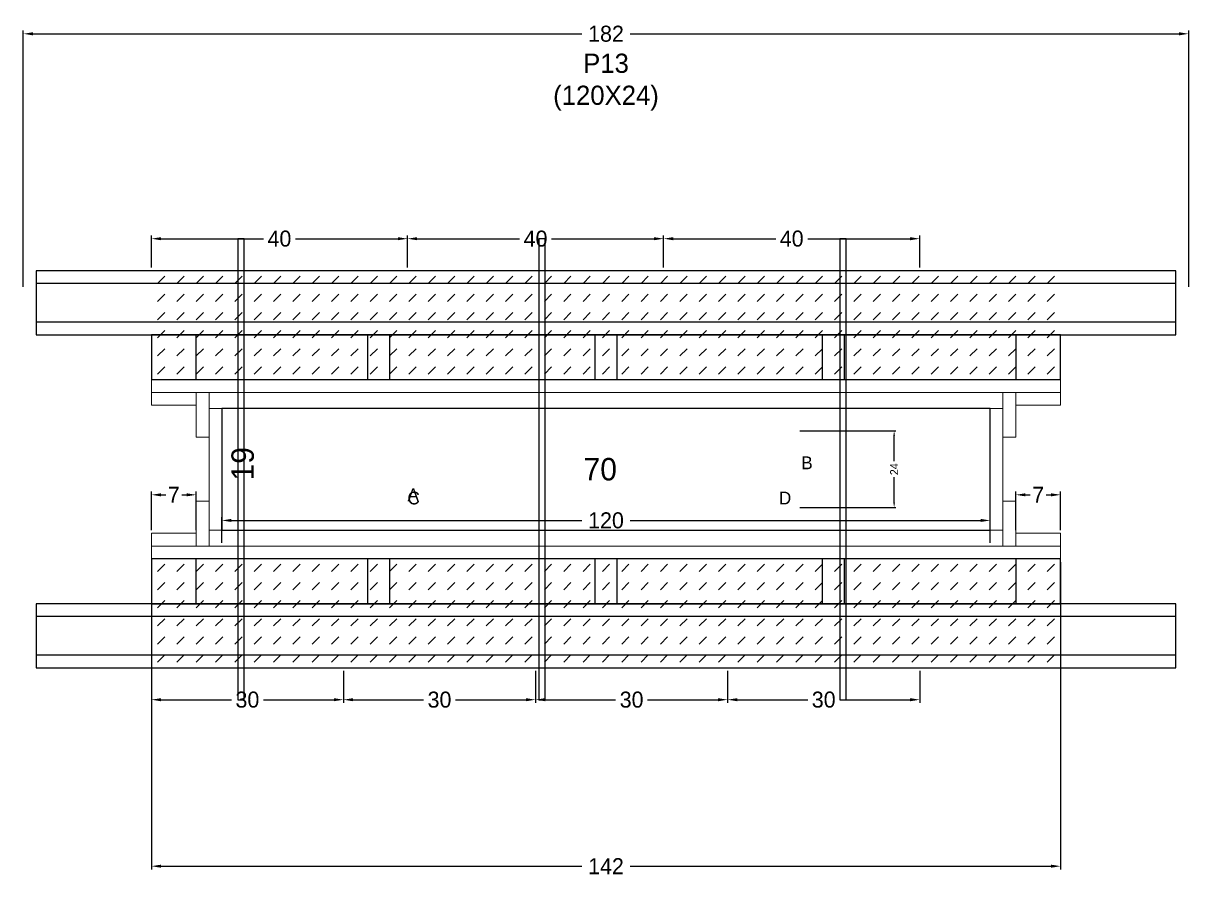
# Model space of a CAD drawing. Header units: centimetres. Extents: x -10500 to 4295, y -421 to 295.
# Drawn here: x -182 to 182, y 12.7 to 279.3 of the extents above; entities that cross this region are included whole.
import ezdxf

# ---------------------------------------------------------------- set-up
doc = ezdxf.new("R2010")
doc.units = ezdxf.units.CM
for name, color, linetype in [('CHAPA', 140, 'Continuous'), ('COTA', 241, 'Continuous'), ('Hachura', 251, 'Continuous'), ('Madeira', 30, 'Continuous'), ('NOMENCLATURA', 7, 'Continuous'), ('Painéis', 200, 'Continuous'), ('Perfil Metálico', 150, 'Continuous'), ('SARRAFO', 251, 'Continuous'), ('TEXTO_GERAL', 7, 'Continuous')]:
    doc.layers.add(name, color=color, linetype=linetype)
doc.dimstyles.new('cotax2', dxfattribs={"dimtxt": 2.5, "dimasz": 1.5, "dimexe": 0.5, "dimexo": 0.5, "dimgap": 0.5, "dimtad": 1, "dimcen": 2.5, "dimazin": 3, "dimtfac": 1, "dimtmove": 0, "dimatfit": 3})

# ---------------------------------------------------------------- blocks, each defined once
blk = doc.blocks.new('_CLOSEDFILLED')
at = {"color": 0, "linetype": 'BYBLOCK'}
blk.add_solid([(-1, 0.16), (0, 0), (-1, -0.16)], dxfattribs=at)
blk = doc.blocks.new('*D14')
for p, q in [((-142, 111), (-142, 15)), ((142, 111), (142, 15)), ((-139, 16), (-7.5, 16)), ((7.5, 16), (139, 16))]:
    blk.add_line(p, q)
at = {"layer": 'Defpoints'}
for p in [(-142, 112), (142, 112), (-142, 16)]:
    blk.add_point(p, dxfattribs=at)
at = {"layer": 'COTA', "xscale": 3, "yscale": 3, "rotation": 180}
blk.add_blockref('_CLOSEDFILLED', (-142, 16), dxfattribs=at)
at = {"layer": 'COTA', "xscale": 3, "yscale": 3}
blk.add_blockref('_CLOSEDFILLED', (142, 16), dxfattribs=at)
at = {"layer": 'COTA', "insert": (0, 16), "char_height": 5, "attachment_point": 5}
blk.add_mtext('142', dxfattribs=at)
blk = doc.blocks.new('*D15')
for p, q in [((-142, 77), (-142, 67)), ((-82, 77), (-82, 67)), ((-139, 68), (-117, 68)), ((-107, 68), (-85, 68))]:
    blk.add_line(p, q)
at = {"layer": 'Defpoints'}
for p in [(-142, 78), (-82, 78), (-142, 68)]:
    blk.add_point(p, dxfattribs=at)
at = {"layer": 'COTA', "xscale": 3, "yscale": 3, "rotation": 180}
blk.add_blockref('_CLOSEDFILLED', (-142, 68), dxfattribs=at)
at = {"layer": 'COTA', "xscale": 3, "yscale": 3}
blk.add_blockref('_CLOSEDFILLED', (-82, 68), dxfattribs=at)
at = {"layer": 'COTA', "insert": (-112, 68), "char_height": 5, "attachment_point": 5}
blk.add_mtext('30', dxfattribs=at)
blk = doc.blocks.new('*D16')
for p, q in [((-82, 77), (-82, 67)), ((-22, 77), (-22, 67)), ((-79, 68), (-57, 68)), ((-47, 68), (-25, 68))]:
    blk.add_line(p, q)
at = {"layer": 'Defpoints'}
for p in [(-82, 78), (-22, 78), (-82, 68)]:
    blk.add_point(p, dxfattribs=at)
at = {"layer": 'COTA', "xscale": 3, "yscale": 3, "rotation": 180}
blk.add_blockref('_CLOSEDFILLED', (-82, 68), dxfattribs=at)
at = {"layer": 'COTA', "xscale": 3, "yscale": 3}
blk.add_blockref('_CLOSEDFILLED', (-22, 68), dxfattribs=at)
at = {"layer": 'COTA', "insert": (-52, 68), "char_height": 5, "attachment_point": 5}
blk.add_mtext('30', dxfattribs=at)
blk = doc.blocks.new('*D17')
for p, q in [((-22, 77), (-22, 67)), ((38, 77), (38, 67)), ((-19, 68), (3, 68)), ((13, 68), (35, 68))]:
    blk.add_line(p, q)
at = {"layer": 'Defpoints'}
for p in [(-22, 78), (38, 78), (-22, 68)]:
    blk.add_point(p, dxfattribs=at)
at = {"layer": 'COTA', "xscale": 3, "yscale": 3, "rotation": 180}
blk.add_blockref('_CLOSEDFILLED', (-22, 68), dxfattribs=at)
at = {"layer": 'COTA', "xscale": 3, "yscale": 3}
blk.add_blockref('_CLOSEDFILLED', (38, 68), dxfattribs=at)
at = {"layer": 'COTA', "insert": (8, 68), "char_height": 5, "attachment_point": 5}
blk.add_mtext('30', dxfattribs=at)
blk = doc.blocks.new('*D18')
for p, q in [((38, 77), (38, 67)), ((98, 77), (98, 67)), ((41, 68), (63, 68)), ((73, 68), (95, 68))]:
    blk.add_line(p, q)
at = {"layer": 'Defpoints'}
for p in [(38, 78), (98, 78), (38, 68)]:
    blk.add_point(p, dxfattribs=at)
at = {"layer": 'COTA', "xscale": 3, "yscale": 3, "rotation": 180}
blk.add_blockref('_CLOSEDFILLED', (38, 68), dxfattribs=at)
at = {"layer": 'COTA', "xscale": 3, "yscale": 3}
blk.add_blockref('_CLOSEDFILLED', (98, 68), dxfattribs=at)
at = {"layer": 'COTA', "insert": (68, 68), "char_height": 5, "attachment_point": 5}
blk.add_mtext('30', dxfattribs=at)
blk = doc.blocks.new('*D19')
for p, q in [((-142, 203), (-142, 213)), ((-139, 212), (-107, 212)), ((-97, 212), (-65, 212)), ((-62, 203), (-62, 213))]:
    blk.add_line(p, q)
at = {"layer": 'Defpoints'}
for p in [(-142, 212), (-142, 202), (-62, 202)]:
    blk.add_point(p, dxfattribs=at)
at = {"layer": 'COTA', "xscale": 3, "yscale": 3, "rotation": 180}
blk.add_blockref('_CLOSEDFILLED', (-142, 212), dxfattribs=at)
at = {"layer": 'COTA', "xscale": 3, "yscale": 3}
blk.add_blockref('_CLOSEDFILLED', (-62, 212), dxfattribs=at)
at = {"layer": 'COTA', "insert": (-102, 212), "char_height": 5, "attachment_point": 5}
blk.add_mtext('40', dxfattribs=at)
blk = doc.blocks.new('*D20')
for p, q in [((-62, 203), (-62, 213)), ((-59, 212), (-27, 212)), ((-17, 212), (15, 212)), ((18, 203), (18, 213))]:
    blk.add_line(p, q)
at = {"layer": 'Defpoints'}
for p in [(-62, 212), (-62, 202), (18, 202)]:
    blk.add_point(p, dxfattribs=at)
at = {"layer": 'COTA', "xscale": 3, "yscale": 3, "rotation": 180}
blk.add_blockref('_CLOSEDFILLED', (-62, 212), dxfattribs=at)
at = {"layer": 'COTA', "xscale": 3, "yscale": 3}
blk.add_blockref('_CLOSEDFILLED', (18, 212), dxfattribs=at)
at = {"layer": 'COTA', "insert": (-22, 212), "char_height": 5, "attachment_point": 5}
blk.add_mtext('40', dxfattribs=at)
blk = doc.blocks.new('*D21')
for p, q in [((18, 203), (18, 213)), ((21, 212), (53, 212)), ((63, 212), (95, 212)), ((98, 203), (98, 213))]:
    blk.add_line(p, q)
at = {"layer": 'Defpoints'}
for p in [(18, 212), (18, 202), (98, 202)]:
    blk.add_point(p, dxfattribs=at)
at = {"layer": 'COTA', "xscale": 3, "yscale": 3, "rotation": 180}
blk.add_blockref('_CLOSEDFILLED', (18, 212), dxfattribs=at)
at = {"layer": 'COTA', "xscale": 3, "yscale": 3}
blk.add_blockref('_CLOSEDFILLED', (98, 212), dxfattribs=at)
at = {"layer": 'COTA', "insert": (58, 212), "char_height": 5, "attachment_point": 5}
blk.add_mtext('40', dxfattribs=at)
blk = doc.blocks.new('*D22')
for p, q in [((-120, 117), (-120, 125)), ((-117, 124), (-7.5, 124)), ((7.5, 124), (117, 124)), ((120, 117), (120, 125))]:
    blk.add_line(p, q)
at = {"layer": 'Defpoints'}
for p in [(-120, 124), (-120, 116), (120, 116)]:
    blk.add_point(p, dxfattribs=at)
at = {"layer": 'COTA', "xscale": 3, "yscale": 3, "rotation": 180}
blk.add_blockref('_CLOSEDFILLED', (-120, 124), dxfattribs=at)
at = {"layer": 'COTA', "xscale": 3, "yscale": 3}
blk.add_blockref('_CLOSEDFILLED', (120, 124), dxfattribs=at)
at = {"layer": 'COTA', "insert": (0, 124), "char_height": 5, "attachment_point": 5}
blk.add_mtext('120', dxfattribs=at)
blk = doc.blocks.new('*D23')
for p, q in [((60.5, 152), (90.5, 152)), ((90, 142.5), (90, 150.5)), ((90, 129.5), (90, 137.5)), ((60.5, 128), (90.5, 128))]:
    blk.add_line(p, q)
at = {"layer": 'Defpoints'}
for p in [(60, 152), (60, 128), (90, 128)]:
    blk.add_point(p, dxfattribs=at)
at = {"layer": 'COTA', "xscale": 1.5, "yscale": 1.5}
for p, rotation in [((90, 152), 90), ((90, 128), 270)]:
    blk.add_blockref('_CLOSEDFILLED', p, dxfattribs=dict(at, rotation=rotation))
at = {"layer": 'COTA', "insert": (90, 140), "char_height": 2.5, "attachment_point": 5, "rotation": 90}
blk.add_mtext('24', dxfattribs=at)
blk = doc.blocks.new('*D24')
for p, q in [((-142, 121), (-142, 133)), ((-139, 132), (-137.5, 132)), ((-132.5, 132), (-131, 132)), ((-128, 121), (-128, 133))]:
    blk.add_line(p, q)
at = {"layer": 'Defpoints'}
for p in [(-142, 132), (-142, 120), (-128, 120)]:
    blk.add_point(p, dxfattribs=at)
at = {"layer": 'COTA', "xscale": 3, "yscale": 3, "rotation": 180}
blk.add_blockref('_CLOSEDFILLED', (-142, 132), dxfattribs=at)
at = {"layer": 'COTA', "xscale": 3, "yscale": 3}
blk.add_blockref('_CLOSEDFILLED', (-128, 132), dxfattribs=at)
at = {"layer": 'COTA', "insert": (-135, 132), "char_height": 5, "attachment_point": 5}
blk.add_mtext('7', dxfattribs=at)
blk = doc.blocks.new('*D25')
for p, q in [((128, 121), (128, 133)), ((131, 132), (132.5, 132)), ((137.5, 132), (139, 132)), ((142, 121), (142, 133))]:
    blk.add_line(p, q)
at = {"layer": 'Defpoints'}
for p in [(128, 132), (128, 120), (142, 120)]:
    blk.add_point(p, dxfattribs=at)
at = {"layer": 'COTA', "xscale": 3, "yscale": 3, "rotation": 180}
blk.add_blockref('_CLOSEDFILLED', (128, 132), dxfattribs=at)
at = {"layer": 'COTA', "xscale": 3, "yscale": 3}
blk.add_blockref('_CLOSEDFILLED', (142, 132), dxfattribs=at)
at = {"layer": 'COTA', "insert": (135, 132), "char_height": 5, "attachment_point": 5}
blk.add_mtext('7', dxfattribs=at)
blk = doc.blocks.new('*D26')
for p, q in [((-182, 197), (-182, 277)), ((182, 197), (182, 277)), ((-179, 276), (-7.5, 276)), ((7.5, 276), (179, 276))]:
    blk.add_line(p, q)
at = {"layer": 'Defpoints'}
for p in [(-182, 276), (-182, 196), (182, 196)]:
    blk.add_point(p, dxfattribs=at)
at = {"layer": 'cota', "xscale": 3, "yscale": 3, "rotation": 180}
blk.add_blockref('_CLOSEDFILLED', (-182, 276), dxfattribs=at)
at = {"layer": 'cota', "xscale": 3, "yscale": 3}
blk.add_blockref('_CLOSEDFILLED', (182, 276), dxfattribs=at)
at = {"layer": 'cota', "insert": (0, 276), "char_height": 5, "attachment_point": 5}
blk.add_mtext('182', dxfattribs=at)

msp = doc.modelspace()

# ---------------------------------------------------------------- linework, layer by layer
at = {"layer": 'CHAPA', "lineweight": 18}
for points in [[(-142, 164), (142, 164), (142, 168), (-142, 168)], [(-142, 164), (142, 164), (142, 168), (-142, 168)], [(-124, 121), (-120, 121), (-120, 159), (-124, 159)], [(-124, 121), (-120, 121), (-120, 159), (-124, 159)], [(120, 121), (124, 121), (124, 159), (120, 159)], [(120, 121), (124, 121), (124, 159), (120, 159)], [(-142, 112), (142, 112), (142, 116), (-142, 116)], [(-142, 112), (142, 112), (142, 116), (-142, 116)]]:
    msp.add_lwpolyline(points, close=True, dxfattribs=at)
at = {"layer": 'Hachura'}
for p, q in [((-140.112, 198.033), (-137.845, 200.3)), ((-134.07, 198.033), (-131.803, 200.3)), ((-128.027, 198.033), (-125.76, 200.3)), ((-121.984, 198.033), (-119.718, 200.3)), ((-115.942, 198.033), (-113.675, 200.3)), ((-109.899, 198.033), (-107.633, 200.3)), ((-103.857, 198.033), (-101.59, 200.3)), ((-97.814, 198.033), (-95.548, 200.3)), ((-91.772, 198.033), (-89.505, 200.3)), ((-85.729, 198.033), (-83.462, 200.3)), ((-79.687, 198.033), (-77.42, 200.3)), ((-73.644, 198.033), (-71.377, 200.3)), ((-67.601, 198.033), (-65.335, 200.3)), ((-61.559, 198.033), (-59.292, 200.3)), ((-55.516, 198.033), (-53.25, 200.3)), ((-49.474, 198.033), (-47.207, 200.3)), ((-43.431, 198.033), (-41.165, 200.3)), ((-37.389, 198.033), (-35.122, 200.3)), ((-31.346, 198.033), (-29.079, 200.3)), ((-25.304, 198.033), (-23.037, 200.3)), ((-19.261, 198.033), (-16.994, 200.3)), ((-13.218, 198.033), (-10.952, 200.3)), ((-7.176, 198.033), (-4.909, 200.3)), ((-1.133, 198.033), (1.133, 200.3)), ((4.909, 198.033), (7.176, 200.3)), ((10.952, 198.033), (13.218, 200.3)), ((16.994, 198.033), (19.261, 200.3)), ((23.037, 198.033), (25.304, 200.3)), ((29.079, 198.033), (31.346, 200.3)), ((35.122, 198.033), (37.389, 200.3)), ((41.165, 198.033), (43.431, 200.3)), ((47.207, 198.033), (49.474, 200.3)), ((53.25, 198.033), (55.516, 200.3)), ((59.292, 198.033), (61.559, 200.3)), ((65.335, 198.033), (67.601, 200.3)), ((71.377, 198.033), (73.644, 200.3)), ((77.42, 198.033), (79.687, 200.3)), ((83.462, 198.033), (85.729, 200.3)), ((89.505, 198.033), (91.772, 200.3)), ((95.548, 198.033), (97.814, 200.3)), ((101.59, 198.033), (103.857, 200.3)), ((107.633, 198.033), (109.899, 200.3)), ((113.675, 198.033), (115.942, 200.3)), ((119.718, 198.033), (121.984, 200.3)), ((125.76, 198.033), (128.027, 200.3)), ((131.803, 198.033), (134.07, 200.3)), ((137.845, 198.033), (140.112, 200.3)), ((-140.112, 192.367), (-137.845, 194.633)), ((-134.07, 192.367), (-131.803, 194.633)), ((-128.027, 192.367), (-125.76, 194.633)), ((-121.984, 192.367), (-119.718, 194.633)), ((-115.942, 192.367), (-113.675, 194.633)), ((-109.899, 192.367), (-107.633, 194.633)), ((-103.857, 192.367), (-101.59, 194.633)), ((-97.814, 192.367), (-95.548, 194.633)), ((-91.772, 192.367), (-89.505, 194.633)), ((-85.729, 192.367), (-83.462, 194.633)), ((-79.687, 192.367), (-77.42, 194.633)), ((-73.644, 192.367), (-71.377, 194.633)), ((-67.601, 192.367), (-65.335, 194.633)), ((-61.559, 192.367), (-59.292, 194.633)), ((-55.516, 192.367), (-53.25, 194.633)), ((-49.474, 192.367), (-47.207, 194.633)), ((-43.431, 192.367), (-41.165, 194.633)), ((-37.389, 192.367), (-35.122, 194.633)), ((-31.346, 192.367), (-29.079, 194.633)), ((-25.304, 192.367), (-23.037, 194.633)), ((-19.261, 192.367), (-16.994, 194.633)), ((-13.218, 192.367), (-10.952, 194.633)), ((-7.176, 192.367), (-4.909, 194.633)), ((-1.133, 192.367), (1.133, 194.633)), ((4.909, 192.367), (7.176, 194.633)), ((10.952, 192.367), (13.218, 194.633)), ((16.994, 192.367), (19.261, 194.633)), ((23.037, 192.367), (25.304, 194.633)), ((29.079, 192.367), (31.346, 194.633)), ((35.122, 192.367), (37.389, 194.633)), ((41.165, 192.367), (43.431, 194.633)), ((47.207, 192.367), (49.474, 194.633)), ((53.25, 192.367), (55.516, 194.633)), ((59.292, 192.367), (61.559, 194.633)), ((65.335, 192.367), (67.601, 194.633)), ((71.377, 192.367), (73.644, 194.633)), ((77.42, 192.367), (79.687, 194.633)), ((83.462, 192.367), (85.729, 194.633)), ((89.505, 192.367), (91.772, 194.633)), ((95.548, 192.367), (97.814, 194.633)), ((101.59, 192.367), (103.857, 194.633)), ((107.633, 192.367), (109.899, 194.633)), ((113.675, 192.367), (115.942, 194.633)), ((119.718, 192.367), (121.984, 194.633)), ((125.76, 192.367), (128.027, 194.633)), ((131.803, 192.367), (134.07, 194.633)), ((137.845, 192.367), (140.112, 194.633)), ((-140.112, 186.7), (-137.845, 188.967)), ((-134.07, 186.7), (-131.803, 188.967)), ((-128.027, 186.7), (-125.76, 188.967)), ((-121.984, 186.7), (-119.718, 188.967)), ((-115.942, 186.7), (-113.675, 188.967)), ((-109.899, 186.7), (-107.633, 188.967)), ((-103.857, 186.7), (-101.59, 188.967)), ((-97.814, 186.7), (-95.548, 188.967)), ((-91.772, 186.7), (-89.505, 188.967)), ((-85.729, 186.7), (-83.462, 188.967)), ((-79.687, 186.7), (-77.42, 188.967)), ((-73.644, 186.7), (-71.377, 188.967)), ((-67.601, 186.7), (-65.335, 188.967)), ((-61.559, 186.7), (-59.292, 188.967)), ((-55.516, 186.7), (-53.25, 188.967)), ((-49.474, 186.7), (-47.207, 188.967)), ((-43.431, 186.7), (-41.165, 188.967)), ((-37.389, 186.7), (-35.122, 188.967)), ((-31.346, 186.7), (-29.079, 188.967)), ((-25.304, 186.7), (-23.037, 188.967)), ((-19.261, 186.7), (-16.994, 188.967)), ((-13.218, 186.7), (-10.952, 188.967)), ((-7.176, 186.7), (-4.909, 188.967)), ((-1.133, 186.7), (1.133, 188.967)), ((4.909, 186.7), (7.176, 188.967)), ((10.952, 186.7), (13.218, 188.967)), ((16.994, 186.7), (19.261, 188.967)), ((23.037, 186.7), (25.304, 188.967)), ((29.079, 186.7), (31.346, 188.967)), ((35.122, 186.7), (37.389, 188.967)), ((41.165, 186.7), (43.431, 188.967)), ((47.207, 186.7), (49.474, 188.967)), ((53.25, 186.7), (55.516, 188.967)), ((59.292, 186.7), (61.559, 188.967)), ((65.335, 186.7), (67.601, 188.967)), ((71.377, 186.7), (73.644, 188.967)), ((77.42, 186.7), (79.687, 188.967)), ((83.462, 186.7), (85.729, 188.967)), ((89.505, 186.7), (91.772, 188.967)), ((95.548, 186.7), (97.814, 188.967)), ((101.59, 186.7), (103.857, 188.967)), ((107.633, 186.7), (109.899, 188.967)), ((113.675, 186.7), (115.942, 188.967)), ((119.718, 186.7), (121.984, 188.967)), ((125.76, 186.7), (128.027, 188.967)), ((131.803, 186.7), (134.07, 188.967)), ((137.845, 186.7), (140.112, 188.967)), ((-140.112, 181.033), (-137.845, 183.3)), ((-134.07, 181.033), (-131.803, 183.3)), ((-128.027, 181.033), (-125.76, 183.3)), ((-121.984, 181.033), (-119.718, 183.3)), ((-115.942, 181.033), (-113.675, 183.3)), ((-109.899, 181.033), (-107.633, 183.3)), ((-103.857, 181.033), (-101.59, 183.3)), ((-97.814, 181.033), (-95.548, 183.3)), ((-91.772, 181.033), (-89.505, 183.3)), ((-85.729, 181.033), (-83.462, 183.3)), ((-79.687, 181.033), (-77.42, 183.3)), ((-73.644, 181.033), (-71.377, 183.3)), ((-67.601, 181.033), (-65.335, 183.3)), ((-61.559, 181.033), (-59.292, 183.3)), ((-55.516, 181.033), (-53.25, 183.3)), ((-49.474, 181.033), (-47.207, 183.3)), ((-43.431, 181.033), (-41.165, 183.3)), ((-37.389, 181.033), (-35.122, 183.3)), ((-31.346, 181.033), (-29.079, 183.3)), ((-25.304, 181.033), (-23.037, 183.3)), ((-19.261, 181.033), (-16.994, 183.3)), ((-13.218, 181.033), (-10.952, 183.3)), ((-7.176, 181.033), (-4.909, 183.3)), ((-1.133, 181.033), (1.133, 183.3)), ((4.909, 181.033), (7.176, 183.3)), ((10.952, 181.033), (13.218, 183.3)), ((16.994, 181.033), (19.261, 183.3)), ((23.037, 181.033), (25.304, 183.3)), ((29.079, 181.033), (31.346, 183.3)), ((35.122, 181.033), (37.389, 183.3)), ((41.165, 181.033), (43.431, 183.3)), ((47.207, 181.033), (49.474, 183.3)), ((53.25, 181.033), (55.516, 183.3)), ((59.292, 181.033), (61.559, 183.3)), ((65.335, 181.033), (67.601, 183.3)), ((71.377, 181.033), (73.644, 183.3)), ((77.42, 181.033), (79.687, 183.3)), ((83.462, 181.033), (85.729, 183.3)), ((89.505, 181.033), (91.772, 183.3)), ((95.548, 181.033), (97.814, 183.3)), ((101.59, 181.033), (103.857, 183.3)), ((107.633, 181.033), (109.899, 183.3)), ((113.675, 181.033), (115.942, 183.3)), ((119.718, 181.033), (121.984, 183.3)), ((125.76, 181.033), (128.027, 183.3)), ((131.803, 181.033), (134.07, 183.3)), ((137.845, 181.033), (140.112, 183.3)), ((-140.112, 175.367), (-137.845, 177.633)), ((-134.07, 175.367), (-131.803, 177.633)), ((-128.027, 175.367), (-125.76, 177.633)), ((-121.984, 175.367), (-119.718, 177.633)), ((-115.942, 175.367), (-113.675, 177.633)), ((-109.899, 175.367), (-107.633, 177.633)), ((-103.857, 175.367), (-101.59, 177.633)), ((-97.814, 175.367), (-95.548, 177.633)), ((-91.772, 175.367), (-89.505, 177.633)), ((-85.729, 175.367), (-83.462, 177.633)), ((-79.687, 175.367), (-77.42, 177.633)), ((-73.644, 175.367), (-71.377, 177.633)), ((-67.601, 175.367), (-65.335, 177.633)), ((-61.559, 175.367), (-59.292, 177.633)), ((-55.516, 175.367), (-53.25, 177.633)), ((-49.474, 175.367), (-47.207, 177.633)), ((-43.431, 175.367), (-41.165, 177.633)), ((-37.389, 175.367), (-35.122, 177.633)), ((-31.346, 175.367), (-29.079, 177.633)), ((-25.304, 175.367), (-23.037, 177.633)), ((-19.261, 175.367), (-16.994, 177.633)), ((-13.218, 175.367), (-10.952, 177.633)), ((-7.176, 175.367), (-4.909, 177.633)), ((-1.133, 175.367), (1.133, 177.633)), ((4.909, 175.367), (7.176, 177.633)), ((10.952, 175.367), (13.218, 177.633)), ((16.994, 175.367), (19.261, 177.633)), ((23.037, 175.367), (25.304, 177.633)), ((29.079, 175.367), (31.346, 177.633)), ((35.122, 175.367), (37.389, 177.633)), ((41.165, 175.367), (43.431, 177.633)), ((47.207, 175.367), (49.474, 177.633)), ((53.25, 175.367), (55.516, 177.633)), ((59.292, 175.367), (61.559, 177.633)), ((65.335, 175.367), (67.601, 177.633)), ((71.377, 175.367), (73.644, 177.633)), ((77.42, 175.367), (79.687, 177.633)), ((83.462, 175.367), (85.729, 177.633)), ((89.505, 175.367), (91.772, 177.633)), ((95.548, 175.367), (97.814, 177.633)), ((101.59, 175.367), (103.857, 177.633)), ((107.633, 175.367), (109.899, 177.633)), ((113.675, 175.367), (115.942, 177.633)), ((119.718, 175.367), (121.984, 177.633)), ((125.76, 175.367), (128.027, 177.633)), ((131.803, 175.367), (134.07, 177.633)), ((137.845, 175.367), (140.112, 177.633)), ((-140.112, 169.7), (-137.845, 171.967)), ((-134.07, 169.7), (-131.803, 171.967)), ((-128.027, 169.7), (-125.76, 171.967)), ((-121.984, 169.7), (-119.718, 171.967)), ((-115.942, 169.7), (-113.675, 171.967)), ((-109.899, 169.7), (-107.633, 171.967)), ((-103.857, 169.7), (-101.59, 171.967)), ((-97.814, 169.7), (-95.548, 171.967)), ((-91.772, 169.7), (-89.505, 171.967)), ((-85.729, 169.7), (-83.462, 171.967)), ((-79.687, 169.7), (-77.42, 171.967)), ((-73.644, 169.7), (-71.377, 171.967)), ((-67.601, 169.7), (-65.335, 171.967)), ((-61.559, 169.7), (-59.292, 171.967)), ((-55.516, 169.7), (-53.25, 171.967)), ((-49.474, 169.7), (-47.207, 171.967)), ((-43.431, 169.7), (-41.165, 171.967)), ((-37.389, 169.7), (-35.122, 171.967)), ((-31.346, 169.7), (-29.079, 171.967)), ((-25.304, 169.7), (-23.037, 171.967)), ((-19.261, 169.7), (-16.994, 171.967)), ((-13.218, 169.7), (-10.952, 171.967)), ((-7.176, 169.7), (-4.909, 171.967)), ((-1.133, 169.7), (1.133, 171.967)), ((4.909, 169.7), (7.176, 171.967)), ((10.952, 169.7), (13.218, 171.967)), ((16.994, 169.7), (19.261, 171.967)), ((23.037, 169.7), (25.304, 171.967)), ((29.079, 169.7), (31.346, 171.967)), ((35.122, 169.7), (37.389, 171.967)), ((41.165, 169.7), (43.431, 171.967)), ((47.207, 169.7), (49.474, 171.967)), ((53.25, 169.7), (55.516, 171.967)), ((59.292, 169.7), (61.559, 171.967)), ((65.335, 169.7), (67.601, 171.967)), ((71.377, 169.7), (73.644, 171.967)), ((77.42, 169.7), (79.687, 171.967)), ((83.462, 169.7), (85.729, 171.967)), ((89.505, 169.7), (91.772, 171.967)), ((95.548, 169.7), (97.814, 171.967)), ((101.59, 169.7), (103.857, 171.967)), ((107.633, 169.7), (109.899, 171.967)), ((113.675, 169.7), (115.942, 171.967)), ((119.718, 169.7), (121.984, 171.967)), ((125.76, 169.7), (128.027, 171.967)), ((131.803, 169.7), (134.07, 171.967)), ((137.845, 169.7), (140.112, 171.967)), ((-140.112, 108.033), (-137.845, 110.3)), ((-134.07, 108.033), (-131.803, 110.3)), ((-128.027, 108.033), (-125.76, 110.3)), ((-121.984, 108.033), (-119.718, 110.3)), ((-115.942, 108.033), (-113.675, 110.3)), ((-109.899, 108.033), (-107.633, 110.3)), ((-103.857, 108.033), (-101.59, 110.3)), ((-97.814, 108.033), (-95.548, 110.3)), ((-91.772, 108.033), (-89.505, 110.3)), ((-85.729, 108.033), (-83.462, 110.3)), ((-79.687, 108.033), (-77.42, 110.3)), ((-73.644, 108.033), (-71.377, 110.3)), ((-67.601, 108.033), (-65.335, 110.3)), ((-61.559, 108.033), (-59.292, 110.3)), ((-55.516, 108.033), (-53.25, 110.3)), ((-49.474, 108.033), (-47.207, 110.3)), ((-43.431, 108.033), (-41.165, 110.3)), ((-37.389, 108.033), (-35.122, 110.3)), ((-31.346, 108.033), (-29.079, 110.3)), ((-25.304, 108.033), (-23.037, 110.3)), ((-19.261, 108.033), (-16.994, 110.3)), ((-13.218, 108.033), (-10.952, 110.3)), ((-7.176, 108.033), (-4.909, 110.3)), ((-1.133, 108.033), (1.133, 110.3)), ((4.909, 108.033), (7.176, 110.3)), ((10.952, 108.033), (13.218, 110.3)), ((16.994, 108.033), (19.261, 110.3)), ((23.037, 108.033), (25.304, 110.3)), ((29.079, 108.033), (31.346, 110.3)), ((35.122, 108.033), (37.389, 110.3)), ((41.165, 108.033), (43.431, 110.3)), ((47.207, 108.033), (49.474, 110.3)), ((53.25, 108.033), (55.516, 110.3)), ((59.292, 108.033), (61.559, 110.3)), ((65.335, 108.033), (67.601, 110.3)), ((71.377, 108.033), (73.644, 110.3)), ((77.42, 108.033), (79.687, 110.3)), ((83.462, 108.033), (85.729, 110.3)), ((89.505, 108.033), (91.772, 110.3)), ((95.548, 108.033), (97.814, 110.3)), ((101.59, 108.033), (103.857, 110.3)), ((107.633, 108.033), (109.899, 110.3)), ((113.675, 108.033), (115.942, 110.3)), ((119.718, 108.033), (121.984, 110.3)), ((125.76, 108.033), (128.027, 110.3)), ((131.803, 108.033), (134.07, 110.3)), ((137.845, 108.033), (140.112, 110.3)), ((-140.112, 102.367), (-137.845, 104.633)), ((-134.07, 102.367), (-131.803, 104.633)), ((-128.027, 102.367), (-125.76, 104.633)), ((-121.984, 102.367), (-119.718, 104.633)), ((-115.942, 102.367), (-113.675, 104.633)), ((-109.899, 102.367), (-107.633, 104.633)), ((-103.857, 102.367), (-101.59, 104.633)), ((-97.814, 102.367), (-95.548, 104.633)), ((-91.772, 102.367), (-89.505, 104.633)), ((-85.729, 102.367), (-83.462, 104.633)), ((-79.687, 102.367), (-77.42, 104.633)), ((-73.644, 102.367), (-71.377, 104.633)), ((-67.601, 102.367), (-65.335, 104.633)), ((-61.559, 102.367), (-59.292, 104.633)), ((-55.516, 102.367), (-53.25, 104.633)), ((-49.474, 102.367), (-47.207, 104.633)), ((-43.431, 102.367), (-41.165, 104.633)), ((-37.389, 102.367), (-35.122, 104.633)), ((-31.346, 102.367), (-29.079, 104.633)), ((-25.304, 102.367), (-23.037, 104.633)), ((-19.261, 102.367), (-16.994, 104.633)), ((-13.218, 102.367), (-10.952, 104.633)), ((-7.176, 102.367), (-4.909, 104.633)), ((-1.133, 102.367), (1.133, 104.633)), ((4.909, 102.367), (7.176, 104.633)), ((10.952, 102.367), (13.218, 104.633)), ((16.994, 102.367), (19.261, 104.633)), ((23.037, 102.367), (25.304, 104.633)), ((29.079, 102.367), (31.346, 104.633)), ((35.122, 102.367), (37.389, 104.633)), ((41.165, 102.367), (43.431, 104.633)), ((47.207, 102.367), (49.474, 104.633)), ((53.25, 102.367), (55.516, 104.633)), ((59.292, 102.367), (61.559, 104.633)), ((65.335, 102.367), (67.601, 104.633)), ((71.377, 102.367), (73.644, 104.633)), ((77.42, 102.367), (79.687, 104.633)), ((83.462, 102.367), (85.729, 104.633)), ((89.505, 102.367), (91.772, 104.633)), ((95.548, 102.367), (97.814, 104.633)), ((101.59, 102.367), (103.857, 104.633)), ((107.633, 102.367), (109.899, 104.633)), ((113.675, 102.367), (115.942, 104.633)), ((119.718, 102.367), (121.984, 104.633)), ((125.76, 102.367), (128.027, 104.633)), ((131.803, 102.367), (134.07, 104.633)), ((137.845, 102.367), (140.112, 104.633)), ((-140.112, 96.7), (-137.845, 98.967)), ((-134.07, 96.7), (-131.803, 98.967)), ((-128.027, 96.7), (-125.76, 98.967)), ((-121.984, 96.7), (-119.718, 98.967)), ((-115.942, 96.7), (-113.675, 98.967)), ((-109.899, 96.7), (-107.633, 98.967)), ((-103.857, 96.7), (-101.59, 98.967)), ((-97.814, 96.7), (-95.548, 98.967)), ((-91.772, 96.7), (-89.505, 98.967)), ((-85.729, 96.7), (-83.462, 98.967)), ((-79.687, 96.7), (-77.42, 98.967)), ((-73.644, 96.7), (-71.377, 98.967)), ((-67.601, 96.7), (-65.335, 98.967)), ((-61.559, 96.7), (-59.292, 98.967)), ((-55.516, 96.7), (-53.25, 98.967)), ((-49.474, 96.7), (-47.207, 98.967)), ((-43.431, 96.7), (-41.165, 98.967)), ((-37.389, 96.7), (-35.122, 98.967)), ((-31.346, 96.7), (-29.079, 98.967)), ((-25.304, 96.7), (-23.037, 98.967)), ((-19.261, 96.7), (-16.994, 98.967)), ((-13.218, 96.7), (-10.952, 98.967)), ((-7.176, 96.7), (-4.909, 98.967)), ((-1.133, 96.7), (1.133, 98.967)), ((4.909, 96.7), (7.176, 98.967)), ((10.952, 96.7), (13.218, 98.967)), ((16.994, 96.7), (19.261, 98.967)), ((23.037, 96.7), (25.304, 98.967)), ((29.079, 96.7), (31.346, 98.967)), ((35.122, 96.7), (37.389, 98.967)), ((41.165, 96.7), (43.431, 98.967)), ((47.207, 96.7), (49.474, 98.967)), ((53.25, 96.7), (55.516, 98.967)), ((59.292, 96.7), (61.559, 98.967)), ((65.335, 96.7), (67.601, 98.967)), ((71.377, 96.7), (73.644, 98.967)), ((77.42, 96.7), (79.687, 98.967)), ((83.462, 96.7), (85.729, 98.967)), ((89.505, 96.7), (91.772, 98.967)), ((95.548, 96.7), (97.814, 98.967)), ((101.59, 96.7), (103.857, 98.967)), ((107.633, 96.7), (109.899, 98.967)), ((113.675, 96.7), (115.942, 98.967)), ((119.718, 96.7), (121.984, 98.967)), ((125.76, 96.7), (128.027, 98.967)), ((131.803, 96.7), (134.07, 98.967)), ((137.845, 96.7), (140.112, 98.967)), ((-140.112, 91.033), (-137.845, 93.3)), ((-134.07, 91.033), (-131.803, 93.3)), ((-128.027, 91.033), (-125.76, 93.3)), ((-121.984, 91.033), (-119.718, 93.3)), ((-115.942, 91.033), (-113.675, 93.3)), ((-109.899, 91.033), (-107.633, 93.3)), ((-103.857, 91.033), (-101.59, 93.3)), ((-97.814, 91.033), (-95.548, 93.3)), ((-91.772, 91.033), (-89.505, 93.3)), ((-85.729, 91.033), (-83.462, 93.3)), ((-79.687, 91.033), (-77.42, 93.3)), ((-73.644, 91.033), (-71.377, 93.3)), ((-67.601, 91.033), (-65.335, 93.3)), ((-61.559, 91.033), (-59.292, 93.3)), ((-55.516, 91.033), (-53.25, 93.3)), ((-49.474, 91.033), (-47.207, 93.3)), ((-43.431, 91.033), (-41.165, 93.3)), ((-37.389, 91.033), (-35.122, 93.3)), ((-31.346, 91.033), (-29.079, 93.3)), ((-25.304, 91.033), (-23.037, 93.3)), ((-19.261, 91.033), (-16.994, 93.3)), ((-13.218, 91.033), (-10.952, 93.3)), ((-7.176, 91.033), (-4.909, 93.3)), ((-1.133, 91.033), (1.133, 93.3)), ((4.909, 91.033), (7.176, 93.3)), ((10.952, 91.033), (13.218, 93.3)), ((16.994, 91.033), (19.261, 93.3)), ((23.037, 91.033), (25.304, 93.3)), ((29.079, 91.033), (31.346, 93.3)), ((35.122, 91.033), (37.389, 93.3)), ((41.165, 91.033), (43.431, 93.3)), ((47.207, 91.033), (49.474, 93.3)), ((53.25, 91.033), (55.516, 93.3)), ((59.292, 91.033), (61.559, 93.3)), ((65.335, 91.033), (67.601, 93.3)), ((71.377, 91.033), (73.644, 93.3)), ((77.42, 91.033), (79.687, 93.3)), ((83.462, 91.033), (85.729, 93.3)), ((89.505, 91.033), (91.772, 93.3)), ((95.548, 91.033), (97.814, 93.3)), ((101.59, 91.033), (103.857, 93.3)), ((107.633, 91.033), (109.899, 93.3)), ((113.675, 91.033), (115.942, 93.3)), ((119.718, 91.033), (121.984, 93.3)), ((125.76, 91.033), (128.027, 93.3)), ((131.803, 91.033), (134.07, 93.3)), ((137.845, 91.033), (140.112, 93.3)), ((-140.112, 85.367), (-137.845, 87.633)), ((-134.07, 85.367), (-131.803, 87.633)), ((-128.027, 85.367), (-125.76, 87.633)), ((-121.984, 85.367), (-119.718, 87.633)), ((-115.942, 85.367), (-113.675, 87.633)), ((-109.899, 85.367), (-107.633, 87.633)), ((-103.857, 85.367), (-101.59, 87.633)), ((-97.814, 85.367), (-95.548, 87.633)), ((-91.772, 85.367), (-89.505, 87.633)), ((-85.729, 85.367), (-83.462, 87.633)), ((-79.687, 85.367), (-77.42, 87.633)), ((-73.644, 85.367), (-71.377, 87.633)), ((-67.601, 85.367), (-65.335, 87.633)), ((-61.559, 85.367), (-59.292, 87.633)), ((-55.516, 85.367), (-53.25, 87.633)), ((-49.474, 85.367), (-47.207, 87.633)), ((-43.431, 85.367), (-41.165, 87.633)), ((-37.389, 85.367), (-35.122, 87.633)), ((-31.346, 85.367), (-29.079, 87.633)), ((-25.304, 85.367), (-23.037, 87.633)), ((-19.261, 85.367), (-16.994, 87.633)), ((-13.218, 85.367), (-10.952, 87.633)), ((-7.176, 85.367), (-4.909, 87.633)), ((-1.133, 85.367), (1.133, 87.633)), ((4.909, 85.367), (7.176, 87.633)), ((10.952, 85.367), (13.218, 87.633)), ((16.994, 85.367), (19.261, 87.633)), ((23.037, 85.367), (25.304, 87.633)), ((29.079, 85.367), (31.346, 87.633)), ((35.122, 85.367), (37.389, 87.633)), ((41.165, 85.367), (43.431, 87.633)), ((47.207, 85.367), (49.474, 87.633)), ((53.25, 85.367), (55.516, 87.633)), ((59.292, 85.367), (61.559, 87.633)), ((65.335, 85.367), (67.601, 87.633)), ((71.377, 85.367), (73.644, 87.633)), ((77.42, 85.367), (79.687, 87.633)), ((83.462, 85.367), (85.729, 87.633)), ((89.505, 85.367), (91.772, 87.633)), ((95.548, 85.367), (97.814, 87.633)), ((101.59, 85.367), (103.857, 87.633)), ((107.633, 85.367), (109.899, 87.633)), ((113.675, 85.367), (115.942, 87.633)), ((119.718, 85.367), (121.984, 87.633)), ((125.76, 85.367), (128.027, 87.633)), ((131.803, 85.367), (134.07, 87.633)), ((137.845, 85.367), (140.112, 87.633)), ((-140.112, 79.7), (-137.845, 81.967)), ((-134.07, 79.7), (-131.803, 81.967)), ((-128.027, 79.7), (-125.76, 81.967)), ((-121.984, 79.7), (-119.718, 81.967)), ((-115.942, 79.7), (-113.675, 81.967)), ((-109.899, 79.7), (-107.633, 81.967)), ((-103.857, 79.7), (-101.59, 81.967)), ((-97.814, 79.7), (-95.548, 81.967)), ((-91.772, 79.7), (-89.505, 81.967)), ((-85.729, 79.7), (-83.462, 81.967)), ((-79.687, 79.7), (-77.42, 81.967)), ((-73.644, 79.7), (-71.377, 81.967)), ((-67.601, 79.7), (-65.335, 81.967)), ((-61.559, 79.7), (-59.292, 81.967)), ((-55.516, 79.7), (-53.25, 81.967)), ((-49.474, 79.7), (-47.207, 81.967)), ((-43.431, 79.7), (-41.165, 81.967)), ((-37.389, 79.7), (-35.122, 81.967)), ((-31.346, 79.7), (-29.079, 81.967)), ((-25.304, 79.7), (-23.037, 81.967)), ((-19.261, 79.7), (-16.994, 81.967)), ((-13.218, 79.7), (-10.952, 81.967)), ((-7.176, 79.7), (-4.909, 81.967)), ((-1.133, 79.7), (1.133, 81.967)), ((4.909, 79.7), (7.176, 81.967)), ((10.952, 79.7), (13.218, 81.967)), ((16.994, 79.7), (19.261, 81.967)), ((23.037, 79.7), (25.304, 81.967)), ((29.079, 79.7), (31.346, 81.967)), ((35.122, 79.7), (37.389, 81.967)), ((41.165, 79.7), (43.431, 81.967)), ((47.207, 79.7), (49.474, 81.967)), ((53.25, 79.7), (55.516, 81.967)), ((59.292, 79.7), (61.559, 81.967)), ((65.335, 79.7), (67.601, 81.967)), ((71.377, 79.7), (73.644, 81.967)), ((77.42, 79.7), (79.687, 81.967)), ((83.462, 79.7), (85.729, 81.967)), ((89.505, 79.7), (91.772, 81.967)), ((95.548, 79.7), (97.814, 81.967)), ((101.59, 79.7), (103.857, 81.967)), ((107.633, 79.7), (109.899, 81.967)), ((113.675, 79.7), (115.942, 81.967)), ((119.718, 79.7), (121.984, 81.967)), ((125.76, 79.7), (128.027, 81.967)), ((131.803, 79.7), (134.07, 81.967)), ((137.845, 79.7), (140.112, 81.967))]:
    msp.add_line(p, q, dxfattribs=at)
for points in [[(-115, 68), (-113, 68), (-113, 212), (-115, 212)], [(-21, 68), (-19, 68), (-19, 212), (-21, 212)], [(73, 68), (75, 68), (75, 212), (73, 212)]]:
    msp.add_lwpolyline(points, close=True, dxfattribs=at)
at = {"layer": 'Madeira', "color": 126}
for points in [[(-142, 168), (142, 168), (142, 182), (-142, 182)], [(-142, 168), (-128, 168), (-128, 182), (-142, 182)], [(-74.5, 168), (-67.5, 168), (-67.5, 182), (-74.5, 182)], [(-3.5, 168), (3.5, 168), (3.5, 182), (-3.5, 182)], [(67.5, 168), (74.5, 168), (74.5, 182), (67.5, 182)], [(128, 168), (142, 168), (142, 182), (128, 182)], [(-142, 98), (142, 98), (142, 112), (-142, 112)], [(-142, 98), (-128, 98), (-128, 112), (-142, 112)], [(-74.5, 98), (-67.5, 98), (-67.5, 112), (-74.5, 112)], [(-3.5, 98), (3.5, 98), (3.5, 112), (-3.5, 112)], [(67.5, 98), (74.5, 98), (74.5, 112), (67.5, 112)], [(128, 98), (142, 98), (142, 112), (128, 112)]]:
    msp.add_lwpolyline(points, close=True, dxfattribs=at)
at = {"layer": 'Painéis'}
msp.add_lwpolyline([(-120, 121), (120, 121), (120, 159), (-120, 159)], close=True, dxfattribs=at)
at = {"layer": 'Perfil Metálico', "color": 224}
for points in [[(-178, 182), (178, 182), (178, 202), (-178, 202)], [(-178, 186), (178, 186), (178, 198), (-178, 198)], [(-178, 78), (178, 78), (178, 98), (-178, 98)], [(-178, 82), (178, 82), (178, 94), (-178, 94)]]:
    msp.add_lwpolyline(points, close=True, dxfattribs=at)
at = {"layer": 'SARRAFO', "color": 251, "lineweight": 13}
for points in [[(-142, 160), (-128, 160), (-128, 164), (-142, 164)], [(-128, 150), (-124, 150), (-124, 164), (-128, 164)], [(124, 150), (128, 150), (128, 164), (124, 164)], [(128, 160), (142, 160), (142, 164), (128, 164)], [(-128, 116), (-124, 116), (-124, 130), (-128, 130)], [(124, 116), (128, 116), (128, 130), (124, 130)], [(-142, 116), (-128, 116), (-128, 120), (-142, 120)], [(128, 116), (142, 116), (142, 120), (128, 120)]]:
    msp.add_lwpolyline(points, close=True, dxfattribs=at)

# ---------------------------------------------------------------- texts
at = {"layer": 'COTA'}
msp.add_text('19', height=7, rotation=90, dxfattribs=at).set_placement((-110, 136.5))
msp.add_text('70', height=7, dxfattribs=at).set_placement((-7, 136.5))
at = {"layer": 'NOMENCLATURA', "insert": (0, 252), "char_height": 6, "attachment_point": 8}
msp.add_mtext('P13\\P(120X24)', dxfattribs=at)
at = {"layer": 'TEXTO_GERAL'}
for s, p in [('B', (61, 140)), ('A', (-62, 130)), ('C', (-62, 129)), ('D', (54, 129))]:
    msp.add_text(s, height=4, dxfattribs=at).set_placement(p)

# ---------------------------------------------------------------- dimensions: what is measured, and where the dimension line sits
at = {"layer": 'cota'}
dim = msp.add_linear_dim(base=(-182, 276), p1=(-182, 196), p2=(182, 196), dimstyle='cotax2', dxfattribs=at)
dim.commit()
dim.dimension.update_dxf_attribs({"geometry": '*D26', "text_midpoint": (0, 276)})
at = {"layer": 'COTA'}
for base, p1, p2, picture, middle in [((-142, 212), (-142, 202), (-62, 202), '*D19', (-102, 212)), ((-62, 212), (-62, 202), (18, 202), '*D20', (-22, 212)), ((18, 212), (18, 202), (98, 202), '*D21', (58, 212)), ((-142, 132), (-142, 120), (-128, 120), '*D24', (-135, 132)), ((128, 132), (128, 120), (142, 120), '*D25', (135, 132)), ((-120, 124), (-120, 116), (120, 116), '*D22', (0, 124)), ((-142, 16), (-142, 112), (142, 112), '*D14', (0, 16)), ((-142, 68), (-142, 78), (-82, 78), '*D15', (-112, 68)), ((-82, 68), (-82, 78), (-22, 78), '*D16', (-52, 68)), ((-22, 68), (-22, 78), (38, 78), '*D17', (8, 68)), ((38, 68), (38, 78), (98, 78), '*D18', (68, 68))]:
    dim = msp.add_linear_dim(base=base, p1=p1, p2=p2, dimstyle='cotax2', dxfattribs=at)
    dim.commit()
    dim.dimension.update_dxf_attribs({"geometry": picture, "text_midpoint": middle})
dim = msp.add_linear_dim(base=(90, 128), p1=(60, 128), p2=(60, 152), angle=90, dimstyle='cotax2', dxfattribs=at)
dim.commit()
dim.dimension.update_dxf_attribs({"geometry": '*D23', "text_midpoint": (90, 140)})

doc.saveas('drawing.dxf')
